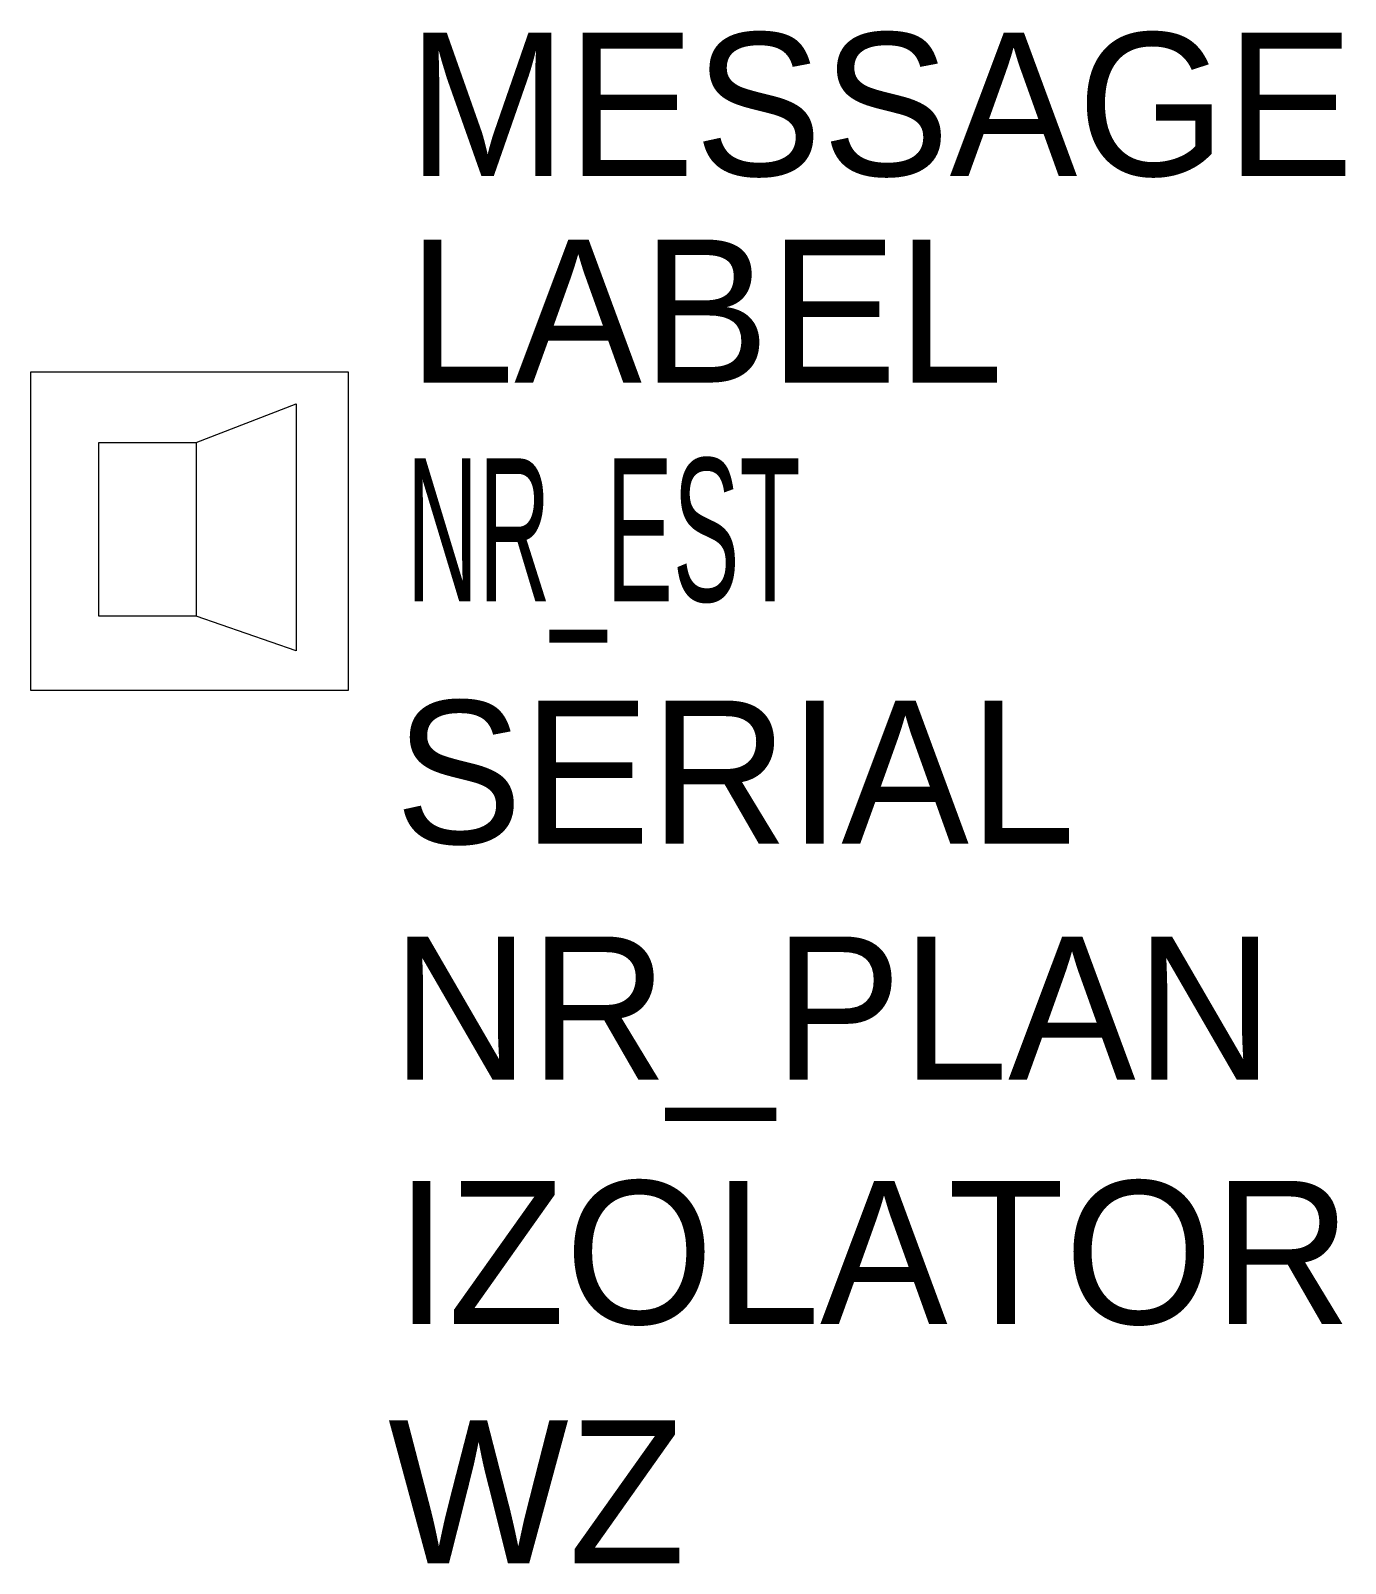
# Model space of a CAD drawing. Header units: millimetres. Extents: x 0 to 1655, y -1099 to 830.
import ezdxf

# ---------------------------------------------------------------- set-up
doc = ezdxf.new("R2010")
doc.units = ezdxf.units.MM
doc.header["$LTSCALE"] = 0.25
doc.layers.get('0').update_dxf_attribs({"color": 252})
doc.styles.add('Opisest3', font='arial.ttf', dxfattribs={"width": 0.5})
doc.styles.get("Standard").update_dxf_attribs({"font": 'PM_SMPLX.shx'})

msp = doc.modelspace()

# ---------------------------------------------------------------- linework, layer by layer
for p, q in [((208.3, 311.4), (334.3, 360.2)), ((334.3, 360.2), (334.3, 49.4)), ((334.3, 49.4), (208.3, 93.1))]:
    msp.add_line(p, q)
for points in [[(0, 0), (400, 0), (400, 400), (0, 400)], [(85.7, 311.4), (208.3, 311.4), (208.3, 93.1), (85.7, 93.1)]]:
    msp.add_lwpolyline(points, close=True)

# ---------------------------------------------------------------- texts
for tag, p, flags in [('MESSAGE', (474.5, 647), 9), ('LABEL', (474.8, 386.9), 9), ('SERIAL', (458.5, -193.3), 9), ('NR_PLAN', (454.2, -490.2), 8), ('IZOLATOR', (458.5, -797.6), 9), ('WZ', (449.9, -1098.8), 9)]:
    msp.add_attdef(tag, p, 'xx', height=180, dxfattribs=dict(flags=flags))
at = {"style": 'Opisest3', "width": 0.5, "flags": 9}
msp.add_attdef('NR_EST', (473, 111.5), 'xx', height=180, dxfattribs=at)

doc.saveas('drawing.dxf')
